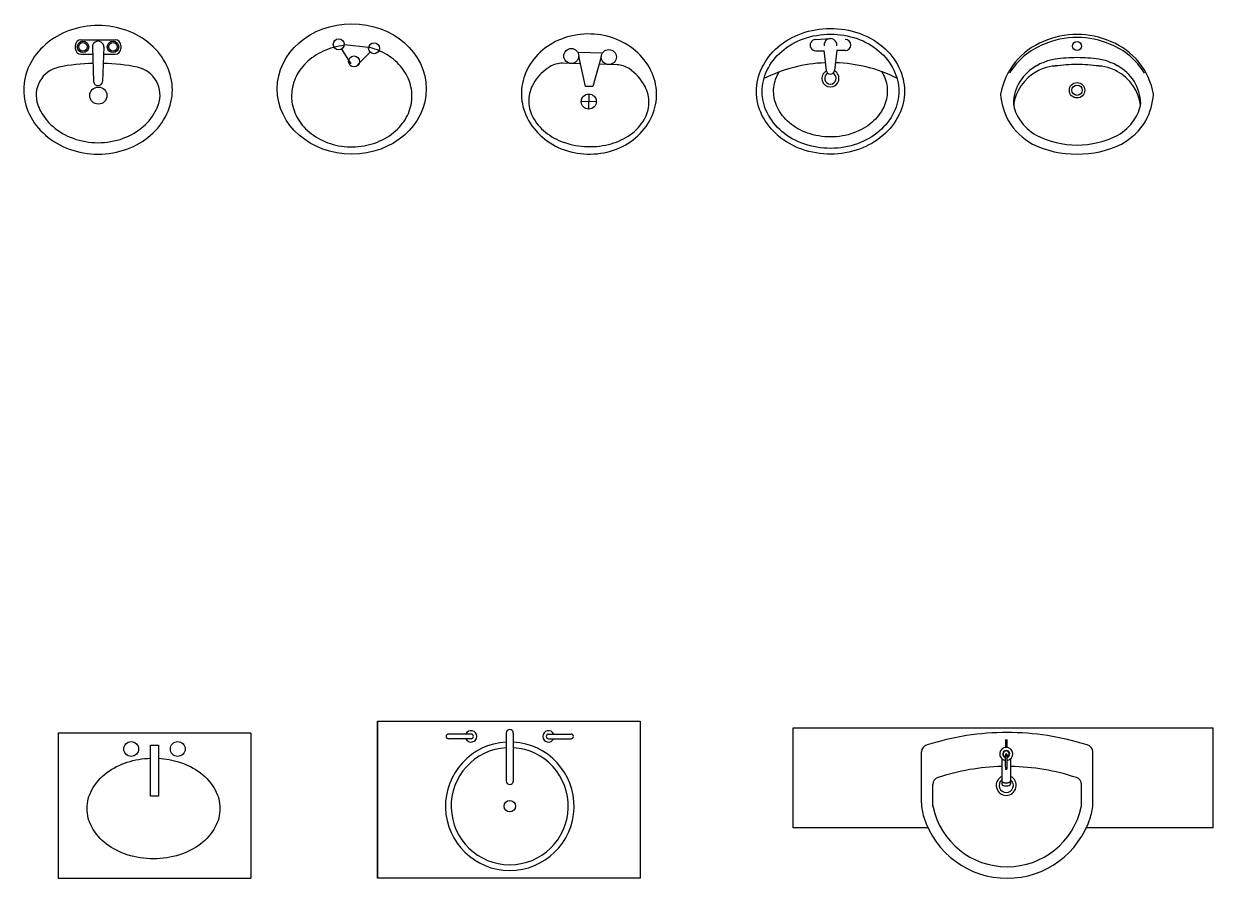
# Model space of a CAD drawing. Header units: millimetres. Extents: x -4017 to 59953, y -688 to 66564.
# Drawn here: x 43864 to 48027, y -489 to 2503 of the extents above; entities that cross this region are included whole.
import ezdxf

# ---------------------------------------------------------------- set-up
doc = ezdxf.new("R2010")
doc.units = ezdxf.units.MM

# ---------------------------------------------------------------- blocks, each defined once
blk = doc.blocks.new('A$C0E746A5D')
for p, q in [((0.1052, 0.332), (0.1052, 0.2695)), ((0.0657, 0.276), (0.0657, 0.1972)), ((0.0789, 0.276), (0.184, 0.2497)), ((0.2366, 0.2629), (0.2366, 0.2103)), ((0.184, 0.2235), (0.0789, 0.1972)), ((0.184, 0.2497), (0.184, 0.2235)), ((0.2103, 0.2366), (0.2629, 0.2366)), ((0.1052, 0.2037), (0.1052, 0.141))]:
    blk.add_line(p, q)
for centre in [(0.0789, 0.3023), (0.2366, 0.2366), (0.0789, 0.1709)]:
    blk.add_circle(centre, 0.0263)
for centre, radius, start, end in [((0.2103, 0.2856), 0.1876, 90, 114.9851), ((0.2103, 0.2856), 0.1876, 65.0149, 90), ((0.2214, 0.2619), 0.2138, 114.9851, 138.3665), ((0.2607, 0.2836), 0.1695, 118.9112, 147.7402), ((0.2366, 0.3272), 0.1197, 90, 118.9112), ((0.2366, 0.3272), 0.1197, 61.0888, 90), ((0.1992, 0.2619), 0.2138, 41.6335, 65.0149), ((0.2125, 0.2836), 0.1695, 36.8699, 61.0888), ((0.2386, 0.2465), 0.2368, 138.3665, 159.7868), ((0.1746, 0.2552), 0.2169, 17.2579, 36.8699), ((0.182, 0.2465), 0.2368, 20.2132, 41.6335), ((0.184, 0.332), 0.0789, 147.7402, 180), ((0.2656, 0.2366), 0.2656, 159.7868, 180), ((0.1148, 0.2366), 0.2795, 0, 17.2579), ((0.155, 0.2366), 0.2656, 0, 20.2132), ((0.2656, 0.2366), 0.2656, 180, 200.2132), ((0.1148, 0.2366), 0.2795, 342.7421, 0), ((0.155, 0.2366), 0.2656, 339.7868, 360), ((0.2386, 0.2267), 0.2368, 200.2132, 221.6335), ((0.184, 0.141), 0.0789, 180, 213.9045), ((0.1746, 0.218), 0.2169, 323.1301, 342.7421), ((0.182, 0.2267), 0.2368, 318.3665, 339.7868), ((0.2986, 0.218), 0.2169, 213.9045, 216.8699), ((0.2607, 0.1896), 0.1695, 216.8699, 241.0888), ((0.2125, 0.1896), 0.1695, 298.9112, 323.1301), ((0.2214, 0.2113), 0.2138, 221.6335, 245.0149), ((0.1992, 0.2113), 0.2138, 294.9851, 318.3665), ((0.2103, 0.1876), 0.1876, 245.0149, 270), ((0.2366, 0.146), 0.1197, 241.0888, 270), ((0.2103, 0.1876), 0.1876, 270, 294.9851), ((0.2366, 0.146), 0.1197, 270, 298.9112)]:
    blk.add_arc(centre, radius, start, end)
blk = doc.blocks.new('A$C6B943AC5')
for p, q in [((0.207, 0.401), (0.2589, 0.4042)), ((0.2071, 0.362), (0.2386, 0.3621)), ((0.2361, 0.3625), (0.2439, 0.2926)), ((0.2809, 0.3627), (0.2736, 0.2927)), ((0.3111, 0.3624), (0.2796, 0.3623))]:
    blk.add_line(p, q)
for points in [[(0.518, 0.2209, -0.113917), (0.4993, 0.1385, -0.1036), (0.4427, 0.0651, -0.091717), (0.3606, 0.0176, -0.084781), (0.2598, 0, -0.084781), (0.1587, 0.0169, -0.091717), (0.0764, 0.0638, -0.1036), (0.0193, 0.1368, -0.113917), (0, 0.2191, -0.113917), (0.0187, 0.3015, -0.1036), (0.0753, 0.3749, -0.091717), (0.1574, 0.4224, -0.084781), (0.2582, 0.44, -0.084781), (0.3592, 0.4231, -0.091717), (0.4416, 0.3762, -0.1036), (0.4987, 0.3032, -0.113917)], [(0.498, 0.2208, -0.113917), (0.4813, 0.1472, -0.1036), (0.4297, 0.0803, -0.091717), (0.3539, 0.0364, -0.084781), (0.2597, 0.02, -0.084781), (0.1653, 0.0358, -0.091717), (0.0893, 0.0791, -0.1036), (0.0372, 0.1457, -0.113917), (0.02, 0.2192, -0.113917), (0.0367, 0.2928, -0.1036), (0.0883, 0.3597, -0.091717), (0.1641, 0.4036, -0.084781), (0.2583, 0.42, -0.084781), (0.3527, 0.4042, -0.091717), (0.4287, 0.3609, -0.1036), (0.4808, 0.2943, -0.113917)]]:
    blk.add_lwpolyline(points, format="xyb", close=True)
for points in [[(0.458, 0.2207, -0.113917), (0.4453, 0.1646, -0.1036), (0.4037, 0.1107, -0.091717), (0.3405, 0.0741, -0.084781), (0.2595, 0.06, -0.084781), (0.1785, 0.0736, -0.091717), (0.1151, 0.1097, -0.1036), (0.0731, 0.1633, -0.113917), (0.06, 0.2193, -0.113917), (0.0727, 0.2754, -0.020517), (0.0792, 0.2874, -0.091717)], [(0.4384, 0.2886, -0.020517), (0.4449, 0.2767, -0.113917), (0.458, 0.2207, -0.113917)]]:
    blk.add_lwpolyline(points, format="xyb")
for centre, radius, start, end in [((0.207, 0.3815), 0.0195, 90.197, 270.197), ((0.259, 0.3817), 0.0225, 354.0815, 186.3125), ((0.311, 0.3819), 0.0195, 270.197, 90.197), ((0.2604, -0.2004), 0.5204, 92.1543, 116.7762), ((0.2587, 0.295), 0.015, 189.3922, 351.0017), ((0.2604, -0.2004), 0.5204, 63.6178, 88.2397), ((0.2588, 0.265), 0.03, 119.152, 61.242), ((0.2588, 0.265), 0.02, 116.5813, 63.8126)]:
    blk.add_arc(centre, radius, start, end)
blk = doc.blocks.new('A$C423A5AD7')
at = {"ltscale": 10}
for centre, radius in [((0.2678, 0.378), 0.0158), ((0.2678, 0.2235), 0.027), ((0.2678, 0.2235), 0.018)]:
    blk.add_circle(centre, radius, dxfattribs=at)
for centre, radius, start, end in [((0.2668, 0.1262), 0.2923, 89.8222, 113.4689), ((0.2687, 0.1262), 0.2923, 66.5311, 90.1778), ((0.2411, 0.167), 0.2447, 111.7402, 170.0543), ((0.2944, 0.167), 0.2447, 9.9457, 68.2598), ((0.2296, 0.2267), 0.2303, 184.3468, 208.5542), ((0.3059, 0.2267), 0.2303, 331.4458, 355.6532), ((0.2277, 0.2393), 0.2349, 211.4873, 240.6066), ((0.3078, 0.2393), 0.2349, 299.3934, 328.5127), ((0.2653, 0.3548), 0.3548, 244.4583, 270.3897), ((0.2702, 0.3548), 0.3548, 269.6103, 295.5417)]:
    blk.add_arc(centre, radius, start, end)
for centre, radius, start, end in [((0.2411, 0.1567), 0.2447, 111.7402, 148.6981), ((0.2668, 0.1159), 0.2923, 89.8222, 113.4689), ((0.2687, 0.1159), 0.2923, 66.5311, 90.1778), ((0.2944, 0.1567), 0.2447, 31.3019, 68.2598), ((0.2838, -0.4275), 0.7655, 91.2027, 96.9324), ((0.2517, -0.4275), 0.7655, 83.0676, 88.7973), ((0.1988, 0.1733), 0.1539, 117.5793, 178.3326), ((0.1713, 0.2445), 0.0784, 106.3481, 123.8689), ((0.1713, 0.2241), 0.0784, 106.3481, 123.8689), ((0.2061, 0.2055), 0.1277, 96.6168, 116.4696), ((0.1959, 0.1856), 0.1229, 92.0761, 112.3167), ((0.2838, -0.4514), 0.7655, 91.2027, 96.9324), ((0.2517, -0.4514), 0.7655, 83.0676, 88.7973), ((0.3294, 0.2055), 0.1277, 63.5304, 83.3832), ((0.3396, 0.1856), 0.1229, 67.6833, 87.9239), ((0.3642, 0.2445), 0.0784, 56.1311, 73.6519), ((0.3642, 0.2241), 0.0784, 56.1311, 73.6519), ((0.3367, 0.1733), 0.1539, 1.6674, 62.4207), ((0.1988, 0.1528), 0.1539, 117.5793, 173.258), ((0.3367, 0.1528), 0.1539, 6.742, 62.4207), ((0.1672, 0.1919), 0.123, 186.6099, 215.8329), ((0.3683, 0.1919), 0.123, 324.1671, 353.3901), ((0.2101, 0.2156), 0.1718, 213.845, 240.3264), ((0.3254, 0.2156), 0.1718, 299.6736, 326.155), ((0.2726, 0.361), 0.3295, 243.4143, 269.1615), ((0.2629, 0.361), 0.3295, 270.8385, 296.5857)]:
    blk.add_arc(centre, radius, start, end, dxfattribs=at)
blk = doc.blocks.new('A$C5C776D49')
for p, q in [((0.18, 0.38), (0.18, 0.37)), ((0.2, 0.4), (0.32, 0.4)), ((0.24, 0.3753), (0.2445, 0.2544)), ((0.28, 0.3753), (0.2755, 0.2544)), ((0.34, 0.38), (0.34, 0.37)), ((0.2, 0.35), (0.2409, 0.35)), ((0.2791, 0.35), (0.32, 0.35)), ((0.2595, 0.24), (0.2605, 0.24))]:
    blk.add_line(p, q)
for centre, radius in [((0.2072, 0.3753), 0.02), ((0.2072, 0.3753), 0.015), ((0.3123, 0.3753), 0.02), ((0.3123, 0.3753), 0.015), ((0.261, 0.2048), 0.03)]:
    blk.add_circle(centre, radius)
for centre, radius, start, end in [((0.2469, 0.1868), 0.2609, 109.7204, 130.8724), ((0.26, 0.1503), 0.2997, 90, 109.7204), ((0.26, 0.1503), 0.2997, 70.2796, 90), ((0.2731, 0.1868), 0.2609, 49.1276, 70.2796), ((0.2267, 0.2101), 0.2301, 130.8724, 154.422), ((0.2, 0.38), 0.02, 90, 180), ((0.26, 0.3753), 0.02, 355.7673, 184.2327), ((0.32, 0.38), 0.02, 0, 90), ((0.2933, 0.2101), 0.2301, 25.578, 49.1276), ((0.2, 0.37), 0.02, 180, 270), ((0.32, 0.37), 0.02, 270, 0), ((0.1956, 0.225), 0.1956, 154.422, 180), ((0.1432, 0.2063), 0.1, 102.1704, 199.6119), ((0.2443, -0.2621), 0.5792, 90.2085, 102.1704), ((0.2757, -0.2621), 0.5792, 77.8296, 89.7915), ((0.3768, 0.2063), 0.1, 340.3881, 77.8296), ((0.3244, 0.225), 0.1956, 0, 25.578), ((0.2595, 0.255), 0.015, 182.1164, 270), ((0.2605, 0.255), 0.015, 270, 357.8836), ((0.1956, 0.225), 0.1956, 180, 205.578), ((0.3244, 0.225), 0.1956, 334.422, 0), ((0.1956, 0.225), 0.1556, 199.6119, 205.578), ((0.3244, 0.225), 0.1556, 334.422, 340.3881), ((0.2267, 0.2399), 0.2301, 205.578, 229.1276), ((0.2267, 0.2399), 0.1901, 205.578, 229.1276), ((0.2933, 0.2399), 0.1901, 310.8724, 334.422), ((0.2933, 0.2399), 0.2301, 310.8724, 334.422), ((0.2469, 0.2632), 0.2209, 229.1276, 250.2796), ((0.2731, 0.2632), 0.2209, 289.7204, 310.8724), ((0.2469, 0.2632), 0.2609, 229.1276, 250.2796), ((0.26, 0.2997), 0.2597, 250.2796, 270), ((0.26, 0.2997), 0.2597, 270, 289.7204), ((0.2731, 0.2632), 0.2609, 289.7204, 310.8724), ((0.26, 0.2997), 0.2997, 250.2796, 270), ((0.26, 0.2997), 0.2997, 270, 289.7204)]:
    blk.add_arc(centre, radius, start, end)
blk = doc.blocks.new('A$C39785592')
at = {"linetype": 'Continuous'}
for p, q in [((0.3197, 0.3727), (0.2344, 0.3822)), ((0.2254, 0.3679), (0.2574, 0.3155)), ((0.2811, 0.3127), (0.3253, 0.357))]:
    blk.add_line(p, q, dxfattribs=at)
for centre in [(0.2153, 0.3843), (0.3388, 0.3706), (0.269, 0.3243)]:
    blk.add_circle(centre, 0.0192, dxfattribs=at)
blk.add_ellipse((0.2608, 0.2281), major_axis=(-0.2608, 0), ratio=0.87517, dxfattribs=at)
blk.add_open_spline([(0.2348, 0.3802), (0.2318, 0.3799), (0.2288, 0.3795), (0.2129, 0.3772), (0.2002, 0.3743), (0.1756, 0.3667), (0.1638, 0.3619), (0.1415, 0.3506), (0.131, 0.344), (0.1117, 0.3296), (0.1029, 0.3217), (0.0872, 0.3048), (0.0803, 0.2958), (0.0685, 0.277), (0.0637, 0.2672), (0.0562, 0.2473), (0.0535, 0.2371), (0.0506, 0.219), (0.05, 0.2112), (0.05, 0.2033), (0.05, 0.1965), (0.0505, 0.1898), (0.0528, 0.1726), (0.0553, 0.1623), (0.0625, 0.142), (0.0672, 0.1321), (0.0788, 0.113), (0.0856, 0.1039), (0.1012, 0.0866), (0.11, 0.0785), (0.1293, 0.0638), (0.1398, 0.0571), (0.1622, 0.0455), (0.1741, 0.0406), (0.1988, 0.0327), (0.2116, 0.0297), (0.2377, 0.0258), (0.251, 0.025), (0.2776, 0.0253), (0.2908, 0.0266), (0.3168, 0.0312), (0.3295, 0.0345), (0.3538, 0.0431), (0.3655, 0.0484), (0.3874, 0.0606), (0.3976, 0.0675), (0.4163, 0.0828), (0.4248, 0.0911), (0.4397, 0.1087), (0.4461, 0.118), (0.4569, 0.1374), (0.4612, 0.1474), (0.4676, 0.1678), (0.4698, 0.1781), (0.4718, 0.199), (0.4718, 0.2095), (0.4695, 0.2303), (0.4672, 0.2405), (0.4606, 0.2607), (0.4563, 0.2706), (0.4455, 0.2897), (0.439, 0.2989), (0.4241, 0.3162), (0.4157, 0.3244), (0.3971, 0.3395), (0.387, 0.3463), (0.3653, 0.3584), (0.3537, 0.3636), (0.3343, 0.3704), (0.3268, 0.3727), (0.3191, 0.3745)], degree=3, knots=[4.832299, 4.832299, 4.832299, 4.832299, 4.874051, 4.874051, 5.055742, 5.055742, 5.237433, 5.237433, 5.419124, 5.419124, 5.600815, 5.600815, 5.782506, 5.782506, 5.964197, 5.964197, 6.145888, 6.145888, 6.283185, 6.283185, 6.283185, 6.402093, 6.402093, 6.585618, 6.585618, 6.769143, 6.769143, 6.952668, 6.952668, 7.136193, 7.136193, 7.319718, 7.319718, 7.503243, 7.503243, 7.686768, 7.686768, 7.870293, 7.870293, 8.053818, 8.053818, 8.237343, 8.237343, 8.420868, 8.420868, 8.604393, 8.604393, 8.787918, 8.787918, 8.971443, 8.971443, 9.154968, 9.154968, 9.338493, 9.338493, 9.522018, 9.522018, 9.703709, 9.703709, 9.8854, 9.8854, 10.067091, 10.067091, 10.248782, 10.248782, 10.430473, 10.430473, 10.612164, 10.612164, 10.722731, 10.722731, 10.722731, 10.722731], dxfattribs=at)
blk = doc.blocks.new('EES')
for p, q in [((-0.3333, 0.00215), (-0.3333, -0.50564)), ((0.34106, 0.00215), (-0.3333, 0.00215)), ((0.34106, 0.00215), (0.34106, -0.50564)), ((-0.01064, -0.03979), (0.01807, -0.03979)), ((-0.01064, -0.21853), (-0.01064, -0.03979)), ((0.01807, -0.03979), (0.01807, -0.21853)), ((0.01807, -0.21853), (-0.01064, -0.21853)), ((-0.3333, -0.50564), (0.34106, -0.50564))]:
    blk.add_line(p, q)
blk.add_lwpolyline([(0.01794, -0.08594, -0.061621), (0.09181, -0.09946, -0.086289), (0.16461, -0.13701, -0.105918), (0.21616, -0.19683, -0.125725), (0.2327, -0.26157, -0.125725), (0.21616, -0.32631, -0.105918), (0.16461, -0.38612, -0.086289), (0.09181, -0.42368, -0.076177), (0.00023, -0.43771, -0.076177), (-0.09134, -0.42368, -0.086289), (-0.16415, -0.38612, -0.105918), (-0.2157, -0.32631, -0.125725), (-0.23224, -0.26157, -0.125725), (-0.2157, -0.19683, -0.105918), (-0.16415, -0.13701, -0.086289), (-0.09134, -0.09946, -0.067126), (-0.01078, -0.08562, -0.076177)], format="xyb")
blk.add_lwpolyline([(-0.01087, -0.08547), (-0.0108, -0.08547)])
for centre in [(-0.07782, -0.05347), (0.08526, -0.05347)]:
    blk.add_circle(centre, 0.02594)
blk = doc.blocks.new('60607032')
at = {"xscale": 10, "zscale": 10}
blk.add_blockref('EES', (-0.0402, 0.0097), dxfattribs=at)
blk = doc.blocks.new('LAV-2')
at = {"xscale": 0.1, "zscale": 0.1}
blk.add_blockref('60607032', (0.0001, -0.0118), dxfattribs=at)
blk = doc.blocks.new('A$C1D396C61')
blk.add_blockref('LAV-2', (0.3372, 0.5078))
blk = doc.blocks.new('A$C4278655E')
for p, q in [((0, 0.176), (0, 0.526)), ((0, 0.526), (1.47, 0.526)), ((1.47, 0.176), (1.47, 0.526)), ((0.7432, 0.4862), (0.7432, 0.4579)), ((0.7478, 0.4862), (0.7478, 0.4579)), ((0.4487, 0.2639), (0.4487, 0.442)), ((0.7302, 0.4179), (0.7302, 0.3299)), ((0.7609, 0.4179), (0.7609, 0.3299)), ((1.0487, 0.2639), (1.0487, 0.4415)), ((0.4887, 0.2518), (0.4887, 0.3285)), ((1.0087, 0.2518), (1.0087, 0.3285)), ((0.472, 0.176), (0, 0.176)), ((1.47, 0.176), (1.0253, 0.176))]:
    blk.add_line(p, q)
for centre, radius, start, end in [((0.7472, -0.4041), 0.9141, 89.8933, 107.7594), ((0.7501, -0.4041), 0.9141, 72.2406, 90.1067), ((0.4737, 0.442), 0.025, 102.1069, 180), ((0.7455, 0.435), 0.023, 279.4881, 260.5119), ((1.0237, 0.442), 0.025, 0, 77.8931), ((0.7455, 0.435), 0.0123, 286.4136, 253.5864), ((0.7455, 0.435), 0.0107, 288.3951, 251.6049), ((1.0518, 0.4085), 0.3101, 175.5082, 184.4918), ((0.7455, 0.4328), 0.00286, 0, 180), ((0.4392, 0.4085), 0.3101, 355.5082, 4.4918), ((0.7472, -0.3728), 0.7641, 91.2776, 108.4229), ((0.7455, 0.3843), 0.00286, 180, 0), ((0.7501, -0.3728), 0.7641, 71.5771, 89.1914), ((0.5137, 0.3285), 0.025, 108.4229, 180), ((0.7455, 0.325), 0.035, 115.9824, 64.0176), ((0.7455, 0.325), 0.025, 127.8309, 52.1691), ((0.9837, 0.3285), 0.025, 0, 71.5771), ((0.5987, 0.2639), 0.15, 180, 199.3966), ((0.5137, 0.2544), 0.025, 180, 192.269), ((0.9837, 0.2544), 0.025, 347.731, 0), ((0.8987, 0.2639), 0.15, 340.6034, 0), ((0.7487, 0.3055), 0.3055, 197.417, 342.583), ((0.7487, 0.3055), 0.2655, 192.269, 347.731)]:
    blk.add_arc(centre, radius, start, end)
for centre in [(0.7455, 0.341), (0.7455, 0.3397), (0.7455, 0.3299)]:
    blk.add_ellipse(centre, major_axis=(0.0153, 0), ratio=0.448066, start_param=3.141593, end_param=6.283185)
blk = doc.blocks.new('A$C0F505C8E')
for p, q in [((0, 0.55), (0.92, 0.55)), ((0, 0), (0, 0.55)), ((0, 0.55), (0, 0)), ((0.92, 0.55), (0.92, 0)), ((0.3277, 0.5045), (0.2485, 0.5045)), ((0.4506, 0.5083), (0.4506, 0.3403)), ((0.4756, 0.5083), (0.4756, 0.3403)), ((0.5986, 0.5045), (0.6778, 0.5045)), ((0.3277, 0.4885), (0.2485, 0.4885)), ((0.5986, 0.4885), (0.6778, 0.4885)), ((0.92, 0), (0, 0))]:
    blk.add_line(p, q)
blk.add_circle((0.4631, 0.2521), 0.02)
for centre, radius, start, end in [((0.2485, 0.4965), 0.008, 90, 270), ((0.3277, 0.4965), 0.02, 203.5782, 156.4218), ((0.3277, 0.4965), 0.008, 270, 90), ((0.4631, 0.5083), 0.0125, 0, 180), ((0.5986, 0.4965), 0.02, 23.5782, 336.4218), ((0.5986, 0.4965), 0.008, 90, 270), ((0.6778, 0.4965), 0.008, 270, 90), ((0.4631, 0.2521), 0.225, 93.1847, 86.8153), ((0.4631, 0.2521), 0.205, 93.4958, 86.5042), ((0.4631, 0.3403), 0.0125, 180, 0)]:
    blk.add_arc(centre, radius, start, end)

msp = doc.modelspace()

# ---------------------------------------------------------------- block references
at = {"color": 7, "xscale": 1000, "yscale": 1000, "zscale": 1000}
for name, p in [('A$C39785592', (44751.1, 2046.3)), ('A$C5C776D49', (43864, 2046.3)), ('A$C6B943AC5', (46428.3, 2046.3)), ('A$C423A5AD7', (47282.5, 2046.3)), ('A$C0F505C8E', (45101.7, -488.9)), ('A$C1D396C61', (43984.4, -488.9)), ('A$C4278655E', (46556.9, -488.9))]:
    msp.add_blockref(name, p, dxfattribs=at)
at = {"color": 7, "xscale": 999.9999999999994, "yscale": 999.9999999999994, "zscale": 999.9999999999994, "rotation": 268.381444568732}
msp.add_blockref('A$C0E746A5D', (45611.6, 2473.4), dxfattribs=at)

doc.saveas('drawing.dxf')
